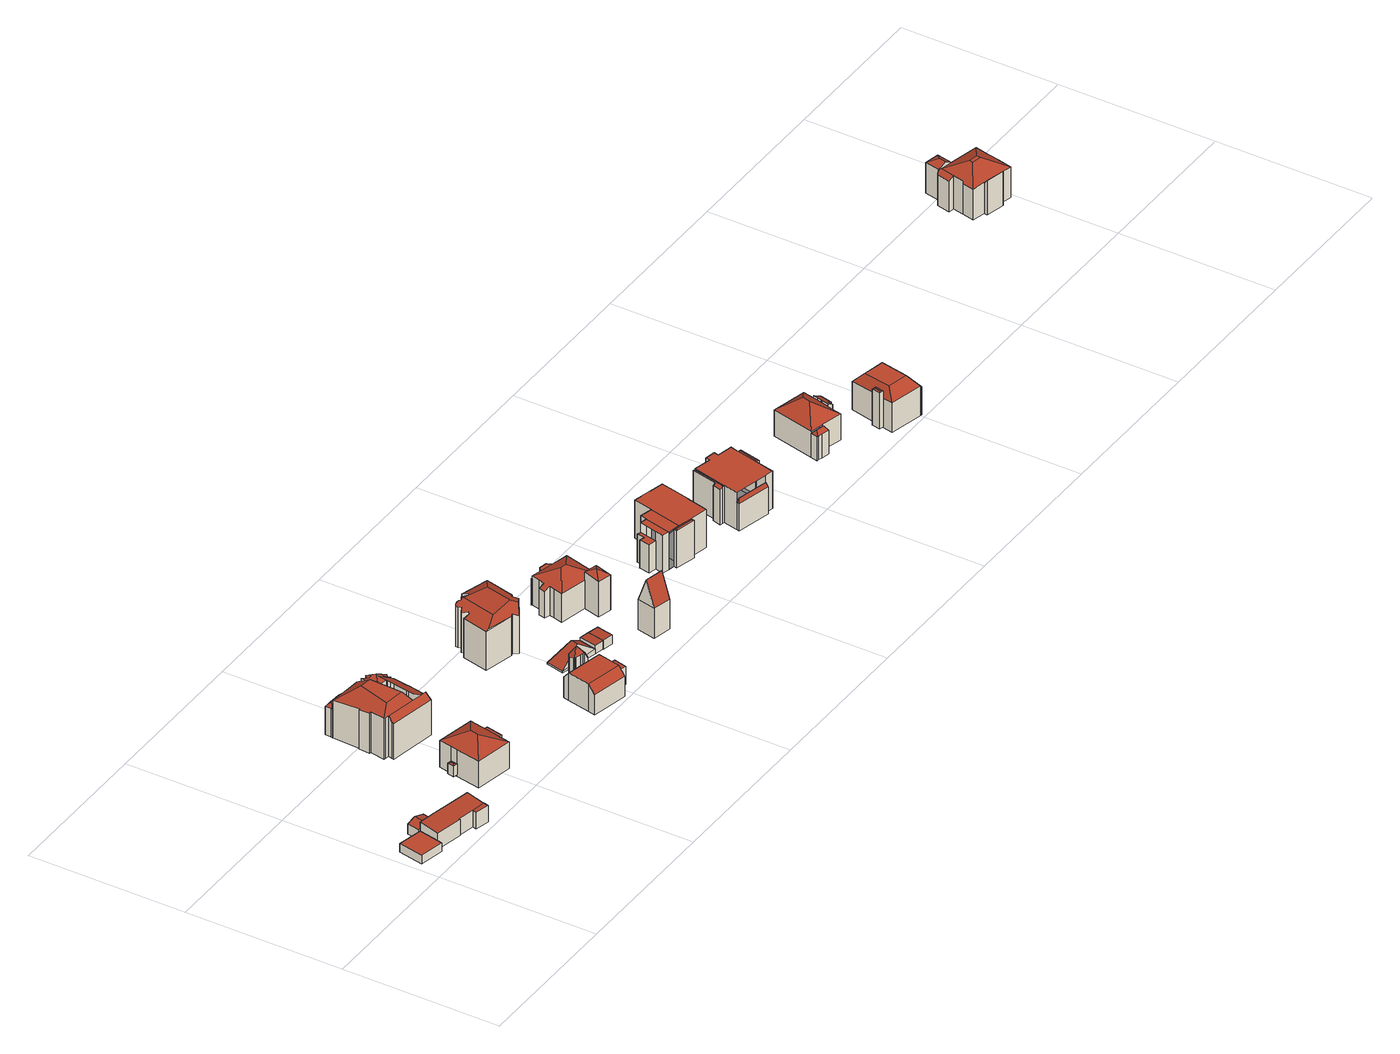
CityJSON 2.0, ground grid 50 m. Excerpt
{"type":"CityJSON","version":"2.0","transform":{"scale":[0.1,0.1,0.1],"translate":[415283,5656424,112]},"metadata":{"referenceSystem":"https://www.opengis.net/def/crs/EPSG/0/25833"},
"CityObjects":{
"building1":{"type":"Building","attributes":{"Dachtyp_tdc":"tdcPolyFlatRoof","Gemeindeschluessel":14612000,"Dachneigung":0,"QualitaetDacherkennung":52,"Geometrietyp2DReferenz":"3000","measuredHeight":2.95,"function":"31001_9998","roofType":"1000"},"geometry":[{"type":"Solid","lod":"2","boundaries":[[[[0,1,2,3]],[[1,4,5,2]],[[4,6,7,5]],[[6,8,9,7]],[[8,10,11,9]],[[10,0,3,11]],[[10,8,6,4,1,0]],[[3,2,5,7,9,11]]]],"semantics":{"surfaces":[{"type":"WallSurface"},{"type":"RoofSurface"},{"type":"GroundSurface"}],"values":[[0,0,0,0,0,0,1,2]]}}]},
"building2":{"type":"Building","attributes":{"Dachtyp_tdc":"tdcFreeFormRoof","Gemeindeschluessel":14612000,"Dachneigung":16.85,"QualitaetDacherkennung":59,"Geometrietyp2DReferenz":"3000","measuredHeight":4.45,"function":"31001_9998","roofType":"5000"},"geometry":[{"type":"Solid","lod":"2","boundaries":[[[[12,13,14,15]],[[13,16,17,14]],[[16,18,19,17]],[[18,20,21,19]],[[20,12,15,21]],[[12,20,22,23]],[[23,22,18,16,13]],[[13,12,23]],[[20,18,22]],[[15,14,17,19,21]]]],"semantics":{"surfaces":[{"type":"WallSurface"},{"type":"RoofSurface"},{"type":"GroundSurface"}],"values":[[0,0,0,0,0,1,1,0,0,2]]}}]},
"building3":{"type":"Building","attributes":{"Gemeindeschluessel":14612000,"Geometrietyp2DReferenz":"3000","function":"31001_9998","roofType":"9999"},"children":["building3-1","building3-2"]},
"building3-1":{"type":"BuildingPart","attributes":{"Dachtyp_tdc":"tdcPolyFlatRoof","Dachneigung":6.45,"QualitaetDacherkennung":75,"Geometrietyp2DReferenz":"3000","measuredHeight":6.15,"roofType":"2100"},"parents":["building3"],"geometry":[{"type":"MultiSurface","lod":"2","boundaries":[[[24,25,26,27]],[[25,28,29,26]],[[28,30,31,29]],[[30,32,33,31]],[[32,34,35,33]],[[34,36,37,35]],[[36,38,39,37]],[[38,36,34,32,30,28,25,24]],[[27,26,29,31,33,35,37,39]]],"semantics":{"surfaces":[{"type":"WallSurface"},{"type":"RoofSurface"},{"type":"GroundSurface"}],"values":[0,0,0,0,0,0,0,1,2]}}]},
"building3-2":{"type":"BuildingPart","attributes":{"Dachtyp_tdc":"tdcPolyFlatRoof","Dachneigung":4.1,"QualitaetDacherkennung":49,"Geometrietyp2DReferenz":"3000","measuredHeight":5.51,"roofType":"2100"},"parents":["building3"],"geometry":[{"type":"MultiSurface","lod":"2","boundaries":[[[40,41,24,27,42]],[[43,44,45,39,38]],[[44,40,42,45]],[[44,43,41,40]],[[42,27,39,45]]],"semantics":{"surfaces":[{"type":"WallSurface"},{"type":"RoofSurface"},{"type":"GroundSurface"}],"values":[0,0,0,1,2]}}]},
"building4":{"type":"Building","attributes":{"Dachtyp_tdc":"tdcFreeFormRoof","Gemeindeschluessel":14612000,"Dachneigung":22.09,"QualitaetDacherkennung":58,"Geometrietyp2DReferenz":"3000","measuredHeight":3.74,"function":"31001_9998","roofType":"5000"},"geometry":[{"type":"Solid","lod":"2","boundaries":[[[[46,47,48,49]],[[47,50,51,48]],[[50,52,53,51]],[[52,46,49,53]],[[54,52,50]],[[55,54,50,47]],[[55,47,46]],[[54,55,46,52]],[[49,48,51,53]]]],"semantics":{"surfaces":[{"type":"WallSurface"},{"type":"RoofSurface"},{"type":"GroundSurface"}],"values":[[0,0,0,0,1,1,1,1,2]]}}]},
"building5":{"type":"Building","attributes":{"Gemeindeschluessel":14612000,"Geometrietyp2DReferenz":"3000","function":"31001_9998","roofType":"9999"},"children":["building5-1","building5-2"]},
"building5-1":{"type":"BuildingPart","attributes":{"Dachtyp_tdc":"tdcHipRoof","Dachneigung":24.36,"QualitaetDacherkennung":79,"Geometrietyp2DReferenz":"3000","measuredHeight":11.7,"roofType":"3200"},"parents":["building5"],"geometry":[{"type":"MultiSurface","lod":"2","boundaries":[[[56,57,58]],[[56,59,60,57]],[[59,61,62,60]],[[61,63,64,62]],[[63,65,66,64]],[[65,67,68,66]],[[67,69,70,68]],[[69,71,72,70]],[[71,73,72]],[[69,67,74]],[[61,59,75]],[[67,65,63,61,75,74]],[[59,56,71,69,74,75]],[[57,60,62,64,66,68,70,72]]],"semantics":{"surfaces":[{"type":"WallSurface"},{"type":"RoofSurface"},{"type":"GroundSurface"}],"values":[0,0,0,0,0,0,0,0,0,1,1,1,1,2]}}]},
"building5-2":{"type":"BuildingPart","attributes":{"Dachtyp_tdc":"tdcPolyFlatRoof","Dachneigung":0,"QualitaetDacherkennung":33,"Geometrietyp2DReferenz":"3000","measuredHeight":7.93,"roofType":"1000"},"parents":["building5"],"geometry":[{"type":"MultiSurface","lod":"2","boundaries":[[[76,77,78,79]],[[77,80,81,78]],[[80,58,57,81]],[[73,82,83,72]],[[82,84,85,83]],[[84,86,87,85]],[[86,76,79,87]],[[86,84,82,73,58,80,77,76]],[[79,78,81,57,72,83,85,87]]],"semantics":{"surfaces":[{"type":"WallSurface"},{"type":"RoofSurface"},{"type":"GroundSurface"}],"values":[0,0,0,0,0,0,0,1,2]}}]},
"building6":{"type":"Building","attributes":{"Gemeindeschluessel":14612000,"Geometrietyp2DReferenz":"3000","function":"31001_9998","roofType":"9999"},"children":["building6-1","building6-2","building6-3","building6-4","building6-5"]},
"building6-1":{"type":"BuildingPart","attributes":{"Dachtyp_tdc":"tdcFreeFormRoof","Dachneigung":41.87,"QualitaetDacherkennung":27,"Geometrietyp2DReferenz":"3000","measuredHeight":15.4,"roofType":"5000"},"parents":["building6"],"geometry":[{"type":"MultiSurface","lod":"2","boundaries":[[[88,89,90,91,92]],[[89,93,94,90]],[[93,95,96,94]],[[95,97,98,96]],[[97,99,100,98]],[[99,101,102,100]],[[101,103,104,105,102]],[[99,97,106,107]],[[97,95,108,109,106]],[[95,93,89,110,108]],[[89,88,110]],[[88,111,109,108,110]],[[111,112,103,107,106,109]],[[103,101,99,107]],[[113,91,90,94,96,98,100,102,105]]],"semantics":{"surfaces":[{"type":"WallSurface"},{"type":"RoofSurface"},{"type":"GroundSurface"}],"values":[0,0,0,0,0,0,0,1,1,1,1,1,1,1,2]}}]},
"building6-2":{"type":"BuildingPart","attributes":{"Dachtyp_tdc":"tdcPolyFlatRoof","Dachneigung":43.03,"QualitaetDacherkennung":41,"Geometrietyp2DReferenz":"3000","measuredHeight":13.52,"roofType":"2100"},"parents":["building6"],"geometry":[{"type":"MultiSurface","lod":"2","boundaries":[[[114,115,116,117]],[[115,118,119,116]],[[120,121,122,123,124]],[[121,114,117,122]],[[121,120,125,126,127,118,115,114]],[[117,116,119,128,123,122]]],"semantics":{"surfaces":[{"type":"WallSurface"},{"type":"RoofSurface"},{"type":"GroundSurface"}],"values":[0,0,0,0,1,2]}}]},
"building6-3":{"type":"BuildingPart","attributes":{"Dachtyp_tdc":"tdcCutTentRoof","Dachneigung":23.48,"QualitaetDacherkennung":51,"Geometrietyp2DReferenz":"3000","measuredHeight":15.6,"roofType":"9999"},"parents":["building6"],"geometry":[{"type":"MultiSurface","lod":"2","boundaries":[[[129,130,131,119,118]],[[130,132,133,131]],[[132,134,135,133]],[[134,136,137,135]],[[136,138,139,137]],[[138,140,141,139]],[[140,142,143,141]],[[142,144,143]],[[145,146,147,148,149]],[[146,92,91,147]],[[132,130,129,127,150,151,152]],[[142,140,138,136,134,132,152,153]],[[146,145,142,153,154]],[[150,155,92,146,154,151]],[[154,153,152,151]],[[119,131,133,135,137,139,141,143,148,147,91,113,128]]],"semantics":{"surfaces":[{"type":"WallSurface"},{"type":"RoofSurface"},{"type":"GroundSurface"}],"values":[0,0,0,0,0,0,0,0,0,0,1,1,1,1,1,2]}}]},
"building6-4":{"type":"BuildingPart","attributes":{"Dachtyp_tdc":"tdcPolyFlatRoof","Dachneigung":32.83,"QualitaetDacherkennung":49,"Geometrietyp2DReferenz":"3000","measuredHeight":16.6,"roofType":"2100"},"parents":["building6"],"geometry":[{"type":"MultiSurface","lod":"2","boundaries":[[[104,156,157,105]],[[156,158,159,157]],[[158,160,161,159]],[[160,162,163,161]],[[162,164,165,163]],[[164,124,123,165]],[[124,164,162,160,158,156,104,112,166,167,125]],[[128,113,105,157,159,161,163,165,123]]],"semantics":{"surfaces":[{"type":"WallSurface"},{"type":"RoofSurface"},{"type":"GroundSurface"}],"values":[0,0,0,0,0,0,1,2]}}]},
"building6-5":{"type":"BuildingPart","attributes":{"Dachtyp_tdc":"tdcFreeFormRoof","Dachneigung":42.78,"QualitaetDacherkennung":10,"Geometrietyp2DReferenz":"3000","measuredHeight":10.71,"roofType":"5000"},"parents":["building6"],"geometry":[{"type":"MultiSurface","lod":"2","boundaries":[[[168,169,170,171]],[[169,172,173,170]],[[172,174,175,173]],[[174,176,177,175]],[[176,149,148,177]],[[144,178,179,143]],[[178,180,181,179]],[[180,182,183,181]],[[182,168,171,183]],[[178,144,149,176,174,184]],[[174,172,169,168,182,184]],[[182,180,178,184]],[[171,170,173,175,177,148,143,179,181,183]]],"semantics":{"surfaces":[{"type":"WallSurface"},{"type":"RoofSurface"},{"type":"GroundSurface"}],"values":[0,0,0,0,0,0,0,0,0,1,1,1,2]}}]},
"building7":{"type":"Building","attributes":{"Gemeindeschluessel":14612000,"Geometrietyp2DReferenz":"3000","function":"31001_9998","roofType":"9999"},"children":["building7-1","building7-2","building7-3"]},
"building7-1":{"type":"BuildingPart","attributes":{"Dachtyp_tdc":"tdcFreeFormRoof","Dachneigung":59.64,"QualitaetDacherkennung":40,"Geometrietyp2DReferenz":"3000","measuredHeight":13.27,"roofType":"5000"},"parents":["building7"],"geometry":[{"type":"MultiSurface","lod":"2","boundaries":[[[185,186,187,188]],[[186,189,190,187]],[[189,191,192,190]],[[191,193,194,192]],[[193,195,196,194]],[[195,197,198,196]],[[199,200,201,202,203]],[[200,204,205,201]],[[204,206,207,205]],[[206,208,209,207]],[[208,210,211,209]],[[210,212,213,211]],[[212,214,215,213]],[[214,185,188,215]],[[210,208,206,204,200,216]],[[189,186,185,217]],[[218,197,195,193]],[[193,191,189,217,216,200,199,218]],[[185,214,212,210,216,217]],[[188,187,190,192,194,196,219,202,201,205,207,209,211,213,215]]],"semantics":{"surfaces":[{"type":"WallSurface"},{"type":"RoofSurface"},{"type":"GroundSurface"}],"values":[0,0,0,0,0,0,0,0,0,0,0,0,0,0,1,1,1,1,1,2]}}]},
"building7-2":{"type":"BuildingPart","attributes":{"Dachtyp_tdc":"tdcCutGableRoof","Dachneigung":0.023,"QualitaetDacherkennung":67,"Geometrietyp2DReferenz":"3000","measuredHeight":9.27,"roofType":"9999"},"parents":["building7"],"geometry":[{"type":"MultiSurface","lod":"2","boundaries":[[[198,220,221,196]],[[220,222,223,221]],[[222,224,225,223]],[[224,226,225]],[[222,220,198,227,203,228,229,230]],[[231,232,233,234]],[[230,231,234,235,236,224,222]],[[237,238,239,240,241,242,243,244,202,219,196,221,223,225]],[[236,237,245]],[[236,235,238,237]],[[234,233,240,239]],[[233,232,241,240]],[[232,231,242,241]],[[231,230,243,242]],[[230,229,244,243]],[[229,228,202,244]],[[228,203,202]],[[235,234,239,238]]],"semantics":{"surfaces":[{"type":"WallSurface"},{"type":"RoofSurface"},{"type":"GroundSurface"}],"values":[0,0,0,0,1,1,1,2,0,0,0,0,0,0,0,0,0,0]}}]},
"building7-3":{"type":"BuildingPart","attributes":{"Dachtyp_tdc":"tdcPolyFlatRoof","Dachneigung":0,"QualitaetDacherkennung":33,"Geometrietyp2DReferenz":"3000","measuredHeight":6.16,"roofType":"1000"},"parents":["building7"],"geometry":[{"type":"MultiSurface","lod":"2","boundaries":[[[226,246,247,225]],[[246,248,249,247]],[[248,250,251,249]],[[248,246,226,245,252,253,250]],[[251,254,255,237,225,247,249]],[[250,253,254,251]],[[253,252,255,254]],[[252,245,237,255]]],"semantics":{"surfaces":[{"type":"WallSurface"},{"type":"RoofSurface"},{"type":"GroundSurface"}],"values":[0,0,0,1,2,0,0,0]}}]},
"building8":{"type":"Building","attributes":{"Dachtyp_tdc":"tdcHipAndGableRoof","Gemeindeschluessel":14612000,"Dachneigung":60.05,"QualitaetDacherkennung":9,"Geometrietyp2DReferenz":"3000","measuredHeight":6.74,"function":"31001_9998","roofType":"5000"},"geometry":[{"type":"Solid","lod":"2","boundaries":[[[[256,257,258,259]],[[257,260,261,258]],[[260,262,263,261]],[[262,256,259,263]],[[260,257,264]],[[256,262,265]],[[257,256,265,264]],[[262,260,264,265]],[[259,258,261,263]]]],"semantics":{"surfaces":[{"type":"WallSurface"},{"type":"RoofSurface"},{"type":"GroundSurface"}],"values":[[0,0,0,0,1,0,1,1,2]]}}]},
"building9":{"type":"Building","attributes":{"Dachtyp_tdc":"tdcFreeFormRoof","Gemeindeschluessel":14612000,"Dachneigung":3.25,"QualitaetDacherkennung":23,"Geometrietyp2DReferenz":"3000","measuredHeight":14.81,"function":"31001_9998","roofType":"5000"},"geometry":[{"type":"Solid","lod":"2","boundaries":[[[[266,267,268,269]],[[267,270,271,268]],[[270,272,273,271]],[[272,274,275,273]],[[274,276,277,275]],[[276,278,279,277]],[[278,280,281,279]],[[280,282,283,281]],[[282,284,285,283]],[[284,286,287,285]],[[286,288,289,287]],[[288,290,291,289]],[[290,292,293,291]],[[292,294,295,293]],[[294,296,297,295]],[[296,298,299,297]],[[298,300,301,299]],[[300,302,303,301]],[[302,304,305,303]],[[304,306,307,305]],[[306,308,309,307]],[[308,310,311,309]],[[310,266,269,311]],[[312,282,280,278,313,314,315]],[[284,312,315,316,317,288,286]],[[266,310,308,306,304,302,300,298,296,294,292,290,317,316,318,319]],[[314,313,276,274,272,270,267,319,318]],[[315,314,318,316]],[[278,276,313]],[[267,266,319]],[[290,288,317]],[[284,282,312]],[[269,268,271,273,275,277,279,281,283,285,287,289,291,293,295,297,299,301,303,305,307,309,311]]]],"semantics":{"surfaces":[{"type":"WallSurface"},{"type":"RoofSurface"},{"type":"GroundSurface"}],"values":[[0,0,0,0,0,0,0,0,0,0,0,0,0,0,0,0,0,0,0,0,0,0,0,1,1,1,1,1,0,0,0,0,2]]}}]},
"building10":{"type":"Building","attributes":{"Dachtyp_tdc":"tdcPolyFlatRoof","Gemeindeschluessel":14612000,"Dachneigung":3.44,"QualitaetDacherkennung":82,"Geometrietyp2DReferenz":"3000","measuredHeight":2.91,"function":"31001_9998","roofType":"2100"},"geometry":[{"type":"Solid","lod":"2","boundaries":[[[[320,321,261,263]],[[321,322,323,261]],[[321,320,324,322]],[[323,325,263,261]],[[322,324,325,323]],[[324,320,263,325]]]],"semantics":{"surfaces":[{"type":"WallSurface"},{"type":"RoofSurface"},{"type":"GroundSurface"}],"values":[[0,0,1,2,0,0]]}}]},
"building11":{"type":"Building","attributes":{"Dachtyp_tdc":"tdcPolyFlatRoof","Gemeindeschluessel":14612000,"Dachneigung":3.43,"QualitaetDacherkennung":82,"Geometrietyp2DReferenz":"3000","measuredHeight":2.96,"function":"31001_9998","roofType":"2100"},"geometry":[{"type":"Solid","lod":"2","boundaries":[[[[326,327,328,329]],[[327,324,330,328]],[[324,322,331,330]],[[322,326,329,331]],[[322,324,327,326]],[[329,328,330,331]]]],"semantics":{"surfaces":[{"type":"WallSurface"},{"type":"RoofSurface"},{"type":"GroundSurface"}],"values":[[0,0,0,0,1,2]]}}]},
"building12":{"type":"Building","attributes":{"Dachtyp_tdc":"tdcFreeFormRoof","Gemeindeschluessel":14612000,"Dachneigung":69.59,"QualitaetDacherkennung":2,"Geometrietyp2DReferenz":"3000","measuredHeight":18.01,"function":"31001_9998","roofType":"5000"},"geometry":[{"type":"Solid","lod":"2","boundaries":[[[[332,333,334,335]],[[333,336,337,334]],[[336,338,339,337]],[[338,332,335,339]],[[340,338,336]],[[341,340,336,333]],[[341,333,332]],[[340,341,332,338]],[[335,334,337,339]]]],"semantics":{"surfaces":[{"type":"WallSurface"},{"type":"RoofSurface"},{"type":"GroundSurface"}],"values":[[0,0,0,0,0,1,0,1,2]]}}]},
"building13":{"type":"Building","attributes":{"Gemeindeschluessel":14612000,"Geometrietyp2DReferenz":"3000","function":"31001_9998","roofType":"9999"},"children":["building13-1","building13-2","building13-3"]},
"building13-1":{"type":"BuildingPart","attributes":{"Dachtyp_tdc":"tdcPolyFlatRoof","Dachneigung":0,"QualitaetDacherkennung":38,"Geometrietyp2DReferenz":"3000","measuredHeight":8.87,"roofType":"1000"},"parents":["building13"],"geometry":[{"type":"MultiSurface","lod":"2","boundaries":[[[342,343,344,345]],[[343,346,347,344]],[[346,348,349,347]],[[348,350,351,349]],[[350,352,353,351]],[[352,350,348,346,343,342]],[[345,344,347,349,351,353]]],"semantics":{"surfaces":[{"type":"WallSurface"},{"type":"RoofSurface"},{"type":"GroundSurface"}],"values":[0,0,0,0,0,1,2]}}]},
"building13-2":{"type":"BuildingPart","attributes":{"Dachtyp_tdc":"tdcHipRoof","Dachneigung":26.07,"QualitaetDacherkennung":72,"Geometrietyp2DReferenz":"3000","measuredHeight":12.39,"roofType":"3200"},"parents":["building13"],"geometry":[{"type":"MultiSurface","lod":"2","boundaries":[[[354,355,356,357]],[[355,358,359,356]],[[358,360,361,359]],[[360,362,363,361]],[[362,364,365,363]],[[364,366,342,345,365]],[[367,368,369,353,352]],[[368,370,371,369]],[[372,373,374,375]],[[373,354,357,374]],[[370,368,376]],[[366,364,362,360,358,355,354,373,377]],[[368,367,366,377,376]],[[373,372,370,376,377]],[[357,356,359,361,363,365,345,353,369,371,375,374]]],"semantics":{"surfaces":[{"type":"WallSurface"},{"type":"RoofSurface"},{"type":"GroundSurface"}],"values":[0,0,0,0,0,0,0,0,0,0,1,1,1,1,2]}}]},
"building13-3":{"type":"BuildingPart","attributes":{"Dachtyp_tdc":"tdcTentRoof","Dachneigung":30.76,"QualitaetDacherkennung":66,"Geometrietyp2DReferenz":"3000","measuredHeight":13.53,"roofType":"3500"},"parents":["building13"],"geometry":[{"type":"MultiSurface","lod":"2","boundaries":[[[378,379,380,371,370]],[[379,381,382,380]],[[381,383,372,375,382]],[[378,383,384]],[[379,378,384]],[[381,379,384]],[[383,381,384]],[[375,371,380,382]]],"semantics":{"surfaces":[{"type":"WallSurface"},{"type":"RoofSurface"},{"type":"GroundSurface"}],"values":[0,0,0,1,1,1,1,2]}}]},
"building14":{"type":"Building","attributes":{"Gemeindeschluessel":14612000,"Geometrietyp2DReferenz":"3000","function":"31001_9998","roofType":"9999"},"children":["building14-1","building14-2","building14-3","building14-4","building14-5","building14-6","building14-7"]},
"building14-1":{"type":"BuildingPart","attributes":{"Dachtyp_tdc":"tdcPolyFlatRoof","Dachneigung":0,"QualitaetDacherkennung":68,"Geometrietyp2DReferenz":"3000","measuredHeight":12.65,"roofType":"1000"},"parents":["building14"],"geometry":[{"type":"MultiSurface","lod":"2","boundaries":[[[385,386,387,388]],[[386,389,390,391,387]],[[392,393,394,395,396]],[[393,397,398,394]],[[397,399,398]],[[400,401,402]],[[400,403,404,401]],[[403,405,406,404]],[[405,407,406]],[[403,400,397,393,392,389,386,385,408,405]],[[409,388,387,391,395,394,398,401,404,406]]],"semantics":{"surfaces":[{"type":"WallSurface"},{"type":"RoofSurface"},{"type":"GroundSurface"}],"values":[0,0,0,0,0,0,0,0,0,1,2]}}]},
"building14-2":{"type":"BuildingPart","attributes":{"Dachtyp_tdc":"tdcFreeFormRoof","Dachneigung":18.35,"QualitaetDacherkennung":23,"Geometrietyp2DReferenz":"3000","measuredHeight":12.59,"roofType":"5000"},"parents":["building14"],"geometry":[{"type":"MultiSurface","lod":"2","boundaries":[[[410,411,412,413]],[[411,414,415,412]],[[407,410,413,406]],[[414,416,414,411,417]],[[411,410,418,417]],[[410,407,418]],[[407,419,414,417,418]],[[413,412,415,420,415,409,406]]],"semantics":{"surfaces":[{"type":"WallSurface"},{"type":"RoofSurface"},{"type":"GroundSurface"}],"values":[0,0,0,1,1,1,1,2]}}]},
"building14-3":{"type":"BuildingPart","attributes":{"Dachtyp_tdc":"tdcPolyFlatRoof","Dachneigung":0,"QualitaetDacherkennung":66,"Geometrietyp2DReferenz":"3000","measuredHeight":12.65,"roofType":"1000"},"parents":["building14"],"geometry":[{"type":"MultiSurface","lod":"2","boundaries":[[[421,422,423,424,425]],[[422,385,388,423]],[[385,422,421,426,408]],[[409,415,420,424,423,388]]],"semantics":{"surfaces":[{"type":"WallSurface"},{"type":"RoofSurface"},{"type":"GroundSurface"}],"values":[0,0,1,2]}}]},
"building14-4":{"type":"BuildingPart","attributes":{"Dachtyp_tdc":"tdcPolyFlatRoof","Dachneigung":0,"QualitaetDacherkennung":42,"Geometrietyp2DReferenz":"3000","measuredHeight":9.26,"roofType":"1000"},"parents":["building14"],"geometry":[{"type":"MultiSurface","lod":"2","boundaries":[[[427,428,429,430]],[[428,431,432,429]],[[431,433,434,432]],[[433,435,436,434]],[[437,427,430,438]],[[437,435,433,431,428,427]],[[430,429,432,434,436,438]]],"semantics":{"surfaces":[{"type":"WallSurface"},{"type":"RoofSurface"},{"type":"GroundSurface"}],"values":[0,0,0,0,0,1,2]}}]},
"building14-5":{"type":"BuildingPart","attributes":{"Dachtyp_tdc":"tdcFreeFormRoof","Dachneigung":62.12,"QualitaetDacherkennung":17,"Geometrietyp2DReferenz":"3000","measuredHeight":10.46,"roofType":"5000"},"parents":["building14"],"geometry":[{"type":"MultiSurface","lod":"2","boundaries":[[[399,439,440,398]],[[439,441,442,440]],[[441,402,401,442]],[[443,402,441]],[[444,443,441,439]],[[444,439,399]],[[443,444,399,402]],[[398,440,442,401]]],"semantics":{"surfaces":[{"type":"WallSurface"},{"type":"RoofSurface"},{"type":"GroundSurface"}],"values":[0,0,0,1,1,0,1,2]}}]},
"building14-6":{"type":"BuildingPart","attributes":{"Dachtyp_tdc":"tdcPolyFlatRoof","Dachneigung":0,"QualitaetDacherkennung":40,"Geometrietyp2DReferenz":"3000","measuredHeight":3.21,"roofType":"1000"},"parents":["building14"],"geometry":[{"type":"MultiSurface","lod":"2","boundaries":[[[390,445,446,391]],[[445,447,448,446]],[[447,396,395,448]],[[447,445,390,396]],[[395,391,446,448]]],"semantics":{"surfaces":[{"type":"WallSurface"},{"type":"RoofSurface"},{"type":"GroundSurface"}],"values":[0,0,0,1,2]}}]},
"building14-7":{"type":"BuildingPart","attributes":{"Dachtyp_tdc":"tdcPolyFlatRoof","Dachneigung":0,"QualitaetDacherkennung":72,"Geometrietyp2DReferenz":"3000","measuredHeight":12.62,"roofType":"1000"},"parents":["building14"],"geometry":[{"type":"MultiSurface","lod":"2","boundaries":[[[449,425,424,436,435]],[[450,451,452,420]],[[451,453,437,438,452]],[[451,450,425,449,453]],[[438,436,424,420,452]]],"semantics":{"surfaces":[{"type":"WallSurface"},{"type":"RoofSurface"},{"type":"GroundSurface"}],"values":[0,0,0,1,2]}}]},
"building15":{"type":"Building","attributes":{"Gemeindeschluessel":14612000,"Geometrietyp2DReferenz":"3000","function":"31001_9998","roofType":"9999"},"children":["building15-1","building15-2","building15-3","building15-4"]},
"building15-1":{"type":"BuildingPart","attributes":{"Dachtyp_tdc":"tdcFreeFormRoof","Dachneigung":20.43,"QualitaetDacherkennung":39,"Geometrietyp2DReferenz":"3000","measuredHeight":12.29,"roofType":"5000"},"parents":["building15"],"geometry":[{"type":"MultiSurface","lod":"2","boundaries":[[[454,455,456,457]],[[455,458,459,456]],[[458,460,461,459]],[[462,460,458]],[[463,462,458,455]],[[463,455,454]],[[462,463,454,460]],[[457,456,459,461]]],"semantics":{"surfaces":[{"type":"WallSurface"},{"type":"RoofSurface"},{"type":"GroundSurface"}],"values":[0,0,0,1,1,1,1,2]}}]},
"building15-2":{"type":"BuildingPart","attributes":{"Dachtyp_tdc":"tdcPolyFlatRoof","Dachneigung":0,"QualitaetDacherkennung":77,"Geometrietyp2DReferenz":"3000","measuredHeight":12.39,"roofType":"1000"},"parents":["building15"],"geometry":[{"type":"MultiSurface","lod":"2","boundaries":[[[464,461,460]],[[464,465,466,461]],[[465,467,468,469,466]],[[470,471,472,473,474,475]],[[476,477,478,479,480]],[[477,481,482,478]],[[481,483,484,482]],[[483,485,486,484]],[[485,487,488,486]],[[487,489,457,488]],[[489,454,457]],[[487,485,483,481,477,476,471,470,467,465,464,489]],[[461,466,469,474,473,479,478,482,484,486,488,457]]],"semantics":{"surfaces":[{"type":"WallSurface"},{"type":"RoofSurface"},{"type":"GroundSurface"}],"values":[0,0,0,0,0,0,0,0,0,0,0,1,2]}}]},
"building15-3":{"type":"BuildingPart","attributes":{"Dachtyp_tdc":"tdcFreeFormRoof","Dachneigung":69.54,"QualitaetDacherkennung":15,"Geometrietyp2DReferenz":"3000","measuredHeight":10.46,"roofType":"5000"},"parents":["building15"],"geometry":[{"type":"MultiSurface","lod":"2","boundaries":[[[468,490,491,469]],[[490,492,493,491]],[[492,475,474,493]],[[494,475,492]],[[495,494,492,490]],[[495,490,468]],[[494,495,468,475]],[[469,491,493,474]]],"semantics":{"surfaces":[{"type":"WallSurface"},{"type":"RoofSurface"},{"type":"GroundSurface"}],"values":[0,0,0,1,1,1,1,2]}}]},
"building15-4":{"type":"BuildingPart","attributes":{"Dachtyp_tdc":"tdcFreeFormRoof","Dachneigung":28.55,"QualitaetDacherkennung":44,"Geometrietyp2DReferenz":"3000","measuredHeight":12.25,"roofType":"5000"},"parents":["building15"],"geometry":[{"type":"MultiSurface","lod":"2","boundaries":[[[496,497,498,499]],[[497,480,479,498]],[[472,500,501,473]],[[500,502,503,501]],[[502,504,505,503]],[[504,496,499,505]],[[500,472,506]],[[472,480,507,506]],[[480,497,507]],[[497,496,504,502,500,506,507]],[[499,498,479,473,501,503,505]]],"semantics":{"surfaces":[{"type":"WallSurface"},{"type":"RoofSurface"},{"type":"GroundSurface"}],"values":[0,0,0,0,0,0,1,1,1,1,2]}}]},
"building16":{"type":"Building","attributes":{"Gemeindeschluessel":14612000,"Geometrietyp2DReferenz":"3000","function":"31001_9998","roofType":"9999"},"children":["building16-1","building16-2","building16-3"]},
"building16-1":{"type":"BuildingPart","attributes":{"Dachtyp_tdc":"tdcPolyFlatRoof","Dachneigung":28.89,"QualitaetDacherkennung":56,"Geometrietyp2DReferenz":"3000","measuredHeight":9.5,"roofType":"2100"},"parents":["building16"],"geometry":[{"type":"MultiSurface","lod":"2","boundaries":[[[508,509,510,511]],[[509,512,513,510]],[[512,514,515,513]],[[514,516,517,515]],[[516,518,519,517]],[[518,520,521,519]],[[520,522,523,521]],[[522,524,525,526,523]],[[508,511,527]],[[524,522,520,518,516,514,512,509,508]],[[510,513,515,517,519,521,523,526,511]]],"semantics":{"surfaces":[{"type":"WallSurface"},{"type":"RoofSurface"},{"type":"GroundSurface"}],"values":[0,0,0,0,0,0,0,0,0,1,2]}}]},
"building16-2":{"type":"BuildingPart","attributes":{"Dachtyp_tdc":"tdcFreeFormRoof","Dachneigung":49.19,"QualitaetDacherkennung":33,"Geometrietyp2DReferenz":"3000","measuredHeight":9.24,"roofType":"5000"},"parents":["building16"],"geometry":[{"type":"MultiSurface","lod":"2","boundaries":[[[528,529,530,531]],[[529,532,533,530]],[[532,534,535,533]],[[534,536,537,535]],[[538,528,531,539]],[[540,536,534]],[[534,532,529,528,541,540]],[[541,528,538]],[[540,541,538,536]],[[531,530,533,535,537,539]]],"semantics":{"surfaces":[{"type":"WallSurface"},{"type":"RoofSurface"},{"type":"GroundSurface"}],"values":[0,0,0,0,0,1,1,1,1,2]}}]},
"building16-3":{"type":"BuildingPart","attributes":{"Dachtyp_tdc":"tdcHipRoof","Dachneigung":35,"QualitaetDacherkennung":67,"Geometrietyp2DReferenz":"3000","measuredHeight":12.61,"roofType":"3200"},"parents":["building16"],"geometry":[{"type":"MultiSurface","lod":"2","boundaries":[[[525,542,543,526]],[[542,544,545,543]],[[544,546,538,539,545]],[[547,537,536]],[[547,548,549,537]],[[548,550,551,549]],[[550,552,511,551]],[[552,527,511]],[[550,548,553]],[[547,546,544,554]],[[548,547,554,553]],[[544,542,525,527,552,550,553,554]],[[526,543,545,539,537,549,551,511]]],"semantics":{"surfaces":[{"type":"WallSurface"},{"type":"RoofSurface"},{"type":"GroundSurface"}],"values":[0,0,0,0,0,0,0,0,1,1,1,1,2]}}]},
"building17":{"type":"Building","attributes":{"Dachtyp_tdc":"tdcFreeFormRoof","Gemeindeschluessel":14612000,"Dachneigung":14.67,"QualitaetDacherkennung":9,"Geometrietyp2DReferenz":"3000","measuredHeight":12.17,"function":"31001_9998","roofType":"5000"},"geometry":[{"type":"Solid","lod":"2","boundaries":[[[[555,556,557,558]],[[556,559,560,557]],[[559,561,562,560]],[[561,555,558,562]],[[563,561,559]],[[564,563,559,556]],[[564,556,555]],[[563,564,555,561]],[[558,557,560,562]]]],"semantics":{"surfaces":[{"type":"WallSurface"},{"type":"RoofSurface"},{"type":"GroundSurface"}],"values":[[0,0,0,0,1,1,1,1,2]]}}]},
"building18":{"type":"Building","attributes":{"Dachtyp_tdc":"tdcCutTentRoof","Gemeindeschluessel":14612000,"Dachneigung":2.19,"QualitaetDacherkennung":54,"Geometrietyp2DReferenz":"3000","measuredHeight":12.91,"function":"31001_9998","roofType":"9999"},"geometry":[{"type":"Solid","lod":"2","boundaries":[[[[565,566,567,568]],[[566,569,570,567]],[[569,571,572,570]],[[571,573,574,572]],[[573,575,576,574]],[[575,577,578,576]],[[577,579,580,578]],[[579,581,582,580]],[[581,583,584,582]],[[583,565,568,584]],[[569,566,565,585,586]],[[577,575,573,571,569,586,587]],[[579,577,587,588]],[[565,583,581,579,588,585]],[[588,587,586,585]],[[568,567,570,572,574,576,578,580,582,584]]]],"semantics":{"surfaces":[{"type":"WallSurface"},{"type":"RoofSurface"},{"type":"GroundSurface"}],"values":[[0,0,0,0,0,0,0,0,0,0,1,1,1,1,1,2]]}}]},
"building19":{"type":"Building","attributes":{"Gemeindeschluessel":14612000,"Geometrietyp2DReferenz":"3000","function":"31001_9998","roofType":"9999"},"children":["building19-1","building19-2","building19-3","building19-4","building19-5"]},
"building19-1":{"type":"BuildingPart","attributes":{"Dachtyp_tdc":"tdcGableRoof","Dachneigung":40.22,"QualitaetDacherkennung":14,"Geometrietyp2DReferenz":"3000","measuredHeight":7.51,"roofType":"3100"},"parents":["building19"],"geometry":[{"type":"MultiSurface","lod":"2","boundaries":[[[589,590,591,592]],[[590,593,594,591]],[[593,595,596,594]],[[593,590,597]],[[590,589,598,597]],[[595,593,597,598]],[[592,591,594,596]]],"semantics":{"surfaces":[{"type":"WallSurface"},{"type":"RoofSurface"},{"type":"GroundSurface"}],"values":[0,0,0,0,1,1,2]}}]},
"building19-2":{"type":"BuildingPart","attributes":{"Dachtyp_tdc":"tdcPolyFlatRoof","Dachneigung":50.69,"QualitaetDacherkennung":53,"Geometrietyp2DReferenz":"3000","measuredHeight":11.43,"roofType":"2100"},"parents":["building19"],"geometry":[{"type":"MultiSurface","lod":"2","boundaries":[[[599,600,601,602]],[[603,604,605,606]],[[604,599,602,605]],[[604,603,600,599]],[[602,601,606,605]]],"semantics":{"surfaces":[{"type":"WallSurface"},{"type":"RoofSurface"},{"type":"GroundSurface"}],"values":[0,0,0,1,2]}}]},
"building19-3":{"type":"BuildingPart","attributes":{"Dachtyp_tdc":"tdcPolyFlatRoof","Dachneigung":27.4,"QualitaetDacherkennung":63,"Geometrietyp2DReferenz":"3000","measuredHeight":11.1,"roofType":"2100"},"parents":["building19"],"geometry":[{"type":"MultiSurface","lod":"2","boundaries":[[[607,608,609,610]],[[608,611,612,613,609]],[[614,615,616]],[[614,617,618,615]],[[617,619,620,618]],[[619,607,610,620]],[[619,617,614,611,608,607]],[[610,609,613,615,618,620]]],"semantics":{"surfaces":[{"type":"WallSurface"},{"type":"RoofSurface"},{"type":"GroundSurface"}],"values":[0,0,0,0,0,0,1,2]}}]},
"building19-4":{"type":"BuildingPart","attributes":{"Dachtyp_tdc":"tdcHipAndGableRoof","Dachneigung":28.25,"QualitaetDacherkennung":78,"Geometrietyp2DReferenz":"3000","measuredHeight":11.56,"roofType":"5000"},"parents":["building19"],"geometry":[{"type":"MultiSurface","lod":"2","boundaries":[[[621,622,623,624]],[[625,626,627,628]],[[626,621,624,627]],[[629,626,630]],[[626,625,631,630]],[[629,630,631,632]],[[622,632,631,625]],[[621,629,632,622]],[[626,629,621]],[[624,623,628,627]]],"semantics":{"surfaces":[{"type":"WallSurface"},{"type":"RoofSurface"},{"type":"GroundSurface"}],"values":[0,0,0,1,1,1,0,0,0,2]}}]},
"building19-5":{"type":"BuildingPart","attributes":{"Dachtyp_tdc":"tdcCutTentRoof","Dachneigung":28.04,"QualitaetDacherkennung":79,"Geometrietyp2DReferenz":"3000","measuredHeight":13.39,"roofType":"9999"},"parents":["building19"],"geometry":[{"type":"MultiSurface","lod":"2","boundaries":[[[633,634,635,636,637,638,639]],[[640,641,642,633,639,643]],[[644,612,616,640,643,645]],[[643,639,638,645]],[[613,628,623,646,647,592,596,648,606,601,649,615]],[[636,635,589,592,647]],[[634,633,648,596,595]],[[633,642,606,648]],[[642,603,606]],[[641,601,600]],[[641,640,649,601]],[[640,616,615,649]],[[637,632,644,645,638]],[[612,644,625,628,613]],[[632,637,646,623,622]],[[637,636,647,646]]],"semantics":{"surfaces":[{"type":"RoofSurface"},{"type":"GroundSurface"},{"type":"WallSurface"}],"values":[0,0,0,0,1,2,2,2,2,2,2,2,0,2,2,2]}}]}
},
"vertices":[
[7,60,57],[23,139,57],[23,139,28],[7,60,28],[95,124,57],[95,124,28],[101,122,57],[101,122,28],[88,59,57],[88,59,28],[85,44,57],[85,44,28],
[156,112,64],[101,122,66],[101,122,30],[156,112,30],[95,124,63],[95,124,30],[103,163,63],[103,163,30],[164,151,64],[164,151,30],[130,158,74],[122,118,74],
[228,33,81],[175,44,81],[175,44,27],[228,33,27],[175,41,81],[175,41,27],[88,59,81],[88,59,27],[101,122,88],[101,122,27],[156,112,88],[156,112,27],[284,85,88],[284,85,27],[272,24,81],[272,24,27],
[225,20,81],[228,33,82],[225,20,27],[272,24,82],[269,10,81],[269,10,27],
[411,196,62],[397,199,62],[397,199,27],[411,196,27],[401,220,62],[401,220,27],[415,217,62],[415,217,27],[407,211,64],[405,205,64],
[524,136,110],[524,136,21],[524,136,100],[515,95,110],[515,95,21],[395,118,110],[395,118,21],[411,196,110],[411,196,21],[415,217,110],[415,217,21],[423,259,110],[423,259,21],[544,235,110],[544,235,21],[536,198,110],[536,198,21],[536,198,100],[472,191,138],[467,166,138],
[544,136,100],[529,139,100],[529,139,21],[544,136,21],[528,135,100],[528,135,21],[541,197,100],[541,197,21],[540,193,100],[540,193,21],[555,190,100],[555,190,21],
[511,563,147],[518,553,147],[518,553,12],[511,563,12],[511,563,132],[519,553,147],[519,553,12],[529,560,147],[529,560,12],[563,515,147],[563,515,12],[553,507,147],[553,507,12],[552,507,147],[552,507,12],[559,499,147],[559,499,144],[559,499,12],[541,518,161],[544,508,153],[526,537,162],[529,526,166],[517,542,154],[508,508,147],[554,500,147],[508,508,12],
[399,390,129],[399,395,133],[399,395,12],[399,390,12],[402,409,147],[402,409,12],[550,382,147],[547,363,129],[547,363,12],[550,382,12],[550,382,135],[533,385,147],[502,391,147],[428,404,147],[502,391,12],
[402,409,148],[390,411,148],[390,411,12],[384,412,149],[384,412,12],[392,460,148],[392,460,12],[387,459,146],[387,459,12],[389,495,143],[389,495,12],[392,495,144],[392,495,12],[396,582,137],[396,582,12],[396,582,107],[461,579,134],[511,577,131],[511,577,12],[461,579,12],[461,579,107],[502,391,143],[494,424,166],[428,431,166],[456,530,168],[496,525,168],[508,508,136],
[572,497,135],[572,497,12],[564,451,135],[564,451,12],[571,450,130],[571,450,12],[561,397,130],[561,397,12],[553,398,135],[553,398,12],[508,508,178],[502,391,167],
[403,607,107],[422,607,107],[422,607,12],[403,607,12],[462,605,107],[462,605,12],[461,592,119],[461,592,12],[461,585,112],[461,585,12],[396,583,107],[396,583,12],[397,588,107],[397,588,12],[398,608,107],[398,608,12],[409,594,119],
[950,150,132],[955,141,124],[955,141,22],[950,150,22],[949,127,134],[949,127,22],[948,126,132],[948,126,22],[951,125,131],[951,125,22],[964,122,108],[964,122,22],[964,122,107],[964,122,91],[916,132,130],[915,133,133],[915,133,22],[916,132,22],[916,132,91],[914,136,130],[914,136,22],[917,151,123],[917,151,22],[919,155,125],[919,155,22],[923,157,130],[923,157,22],[933,162,119],[933,162,22],[946,157,122],[946,157,22],[932,141,154],[937,139,154],[951,124,130],[951,124,22],
[988,117,91],[988,117,22],[984,98,114],[984,98,22],[980,78,114],[980,78,22],[980,78,83],[951,124,91],[916,132,92],[871,141,92],[867,122,114],[852,49,114],[847,28,88],[963,3,88],[968,25,114],[969,28,114],[971,39,114],[971,39,22],[969,28,22],[968,25,22],[963,3,22],[847,28,22],[852,49,22],[867,122,22],[871,141,22],[971,39,83],
[987,77,83],[987,77,22],[1020,70,83],[1020,70,22],[1011,30,83],[1011,30,22],[978,37,83],[988,35,83],[988,35,22],[978,37,22],
[975,208,20],[988,265,20],[988,265,15],[975,208,15],[1109,236,31],[1109,236,15],[1096,180,31],[1096,180,15],[1037,219,82],[1031,195,82],
[959,521,151],[976,532,146],[976,532,10],[959,521,10],[986,515,152],[986,515,10],[994,520,149],[994,520,10],[999,544,137],[999,544,10],[1089,522,134],[1089,522,10],[1066,426,137],[1066,426,10],[1056,420,141],[1056,420,10],[1066,404,134],[1066,404,10],[995,360,136],[995,360,10],[985,376,143],[985,376,10],[978,372,140],[978,372,10],[881,394,140],[881,394,10],[901,478,140],[901,478,10],[922,473,145],[922,473,10],[928,478,146],[928,478,10],[917,495,143],[917,495,10],[935,506,146],[935,506,10],[932,514,145],[932,514,10],[934,523,145],[934,523,10],[940,528,146],[940,528,10],[947,529,148],[947,529,10],[954,527,150],[954,527,10],[1032,383,149],[1088,518,137],[1039,486,158],[1020,404,158],[941,408,154],[892,392,143],[967,518,154],[961,523,152],
[1096,180,44],[1109,236,41],[1140,229,41],[1140,229,15],[1127,174,44],[1127,174,15],
[1175,221,41],[1162,166,44],[1162,166,14],[1175,221,14],[1127,174,14],[1140,229,14],
[1238,80,117],[1251,139,117],[1251,139,18],[1238,80,18],[1310,126,117],[1310,126,18],[1297,67,117],[1297,67,18],[1304,96,198],[1245,110,198],
[1205,447,98],[1205,450,98],[1205,450,10],[1205,447,10],[1244,441,98],[1244,441,10],[1260,457,98],[1260,457,10],[1285,452,98],[1285,452,10],[1295,427,98],[1295,427,10],
[1186,367,106],[1189,382,106],[1189,382,10],[1186,367,10],[1171,387,97],[1171,387,10],[1176,408,98],[1176,408,10],[1194,404,106],[1194,404,10],[1199,422,107],[1199,422,10],[1205,447,107],[1295,427,107],[1335,418,107],[1335,418,10],[1309,308,105],[1309,308,10],[1265,318,105],[1179,338,105],[1179,338,10],[1265,318,10],[1268,378,134],[1249,382,134],
[1309,308,132],[1297,255,127],[1297,255,10],[1253,266,127],[1253,266,10],[1265,318,132],[1282,289,145],
[1596,310,141],[1610,371,141],[1610,371,14],[1596,310,14],[1637,365,141],[1637,365,46],[1637,365,14],[1668,357,141],[1713,347,141],[1713,347,14],[1668,357,14],[1668,357,46],[1707,321,141],[1707,321,14],[1707,321,107],[1691,253,141],[1691,253,14],[1691,253,107],[1675,183,141],[1675,183,14],[1619,196,141],[1619,196,14],[1619,196,138],[1572,207,141],[1572,207,14],
[1617,186,138],[1551,201,138],[1551,201,14],[1617,186,14],[1553,211,138],[1553,211,14],[1533,216,132],[1557,205,140],[1613,192,140],[1572,207,138],[1533,216,14],
[1552,299,141],[1557,319,141],[1557,319,14],[1552,299,14],[1552,299,140],[1533,216,141],
[1493,253,107],[1500,287,107],[1500,287,14],[1493,253,14],[1515,283,107],[1515,283,14],[1520,307,107],[1520,307,14],[1531,304,107],[1531,304,14],[1518,247,107],[1518,247,14],
[1719,318,107],[1719,318,14],[1703,250,107],[1703,250,14],[1699,258,119],[1713,319,119],
[1641,381,46],[1641,381,14],[1672,374,46],[1672,374,14],
[1531,304,140],[1533,216,140],[1512,221,140],[1512,221,14],[1518,247,140],
[1953,256,135],[1966,253,135],[1966,253,14],[1953,256,14],[1950,185,135],[1950,185,14],[1938,188,135],[1938,188,14],[1945,193,137],[1958,249,137],
[1938,188,138],[1923,126,138],[1923,126,14],[1897,132,138],[1897,132,105],[1897,132,14],[1789,157,138],[1799,203,138],[1799,203,135],[1799,203,14],[1789,157,14],[1789,157,105],[1824,311,138],[1878,298,138],[1878,298,14],[1824,311,14],[1824,311,135],[1881,312,138],[1881,312,14],[1913,305,138],[1913,305,14],[1910,291,138],[1910,291,14],[1959,280,138],[1959,280,14],[1953,256,138],
[1894,122,105],[1894,122,14],[1786,147,105],[1786,147,14],[1792,151,119],[1891,128,119],
[1798,231,135],[1817,313,135],[1817,313,14],[1798,231,14],[1792,204,135],[1792,204,14],[1784,206,130],[1784,206,14],[1791,233,131],[1791,233,14],[1796,207,137],[1820,308,137],
[2310,234,112],[2325,231,103],[2325,231,17],[2310,234,17],[2336,228,97],[2336,228,17],[2335,224,97],[2335,224,17],[2330,202,97],[2330,202,17],[2327,189,97],[2327,189,17],[2316,191,103],[2316,191,17],[2312,175,103],[2312,175,17],[2297,179,112],[2297,179,104],[2297,179,17],[2310,234,104],
[2214,126,96],[2189,132,96],[2189,132,17],[2214,126,17],[2177,135,96],[2177,135,17],[2170,136,96],[2170,136,17],[2175,159,96],[2175,159,17],[2220,149,96],[2220,149,17],[2184,145,109],[2208,139,109],
[2296,179,104],[2296,179,17],[2286,133,104],[2286,133,17],[2220,149,103],[2175,159,103],[2207,296,103],[2207,296,17],[2318,270,104],[2318,270,17],[2310,234,103],[2251,231,143],[2244,205,143],
[2396,65,138],[2383,68,138],[2383,68,18],[2396,65,18],[2389,96,138],[2389,96,18],[2402,93,138],[2402,93,18],[2394,88,139],[2391,73,139],
[2421,180,112],[2473,168,112],[2473,168,17],[2421,180,17],[2529,156,112],[2529,156,17],[2525,135,112],[2525,135,17],[2527,134,109],[2527,134,17],[2499,7,110],[2499,7,17],[2496,8,115],[2496,8,17],[2389,32,115],[2389,32,17],[2396,65,114],[2396,65,17],[2402,93,114],[2402,93,17],[2433,148,143],[2501,133,143],[2480,44,146],[2414,58,146],
[3507,417,63],[3534,410,63],[3534,410,10],[3507,417,10],[3526,373,75],[3526,373,10],[3498,379,75],[3498,379,10],[3529,384,85],[3501,391,85],
[3387,347,125],[3390,357,112],[3390,357,10],[3387,347,10],[3448,344,112],[3447,333,125],[3447,333,10],[3448,344,10],
[3355,484,112],[3366,490,117],[3366,490,10],[3355,484,10],[3375,488,121],[3375,488,113],[3375,488,10],[3356,406,121],[3356,406,10],[3356,406,113],[3363,439,121],[3363,439,10],[3346,442,112],[3346,442,10],
[3433,532,112],[3422,483,112],[3422,483,10],[3433,532,10],[3376,493,112],[3387,542,112],[3387,542,10],[3376,493,10],[3433,532,113],[3405,509,126],[3400,487,126],[3422,483,113],
[3489,335,113],[3498,379,113],[3507,417,113],[3506,417,113],[3517,462,112],[3448,417,144],[3446,404,144],[3347,367,113],[3390,357,113],[3448,344,113],[3416,411,144],[3376,493,113],[3420,423,144],[3517,462,10],[3506,417,10],[3489,335,10],[3347,367,10]
]}
